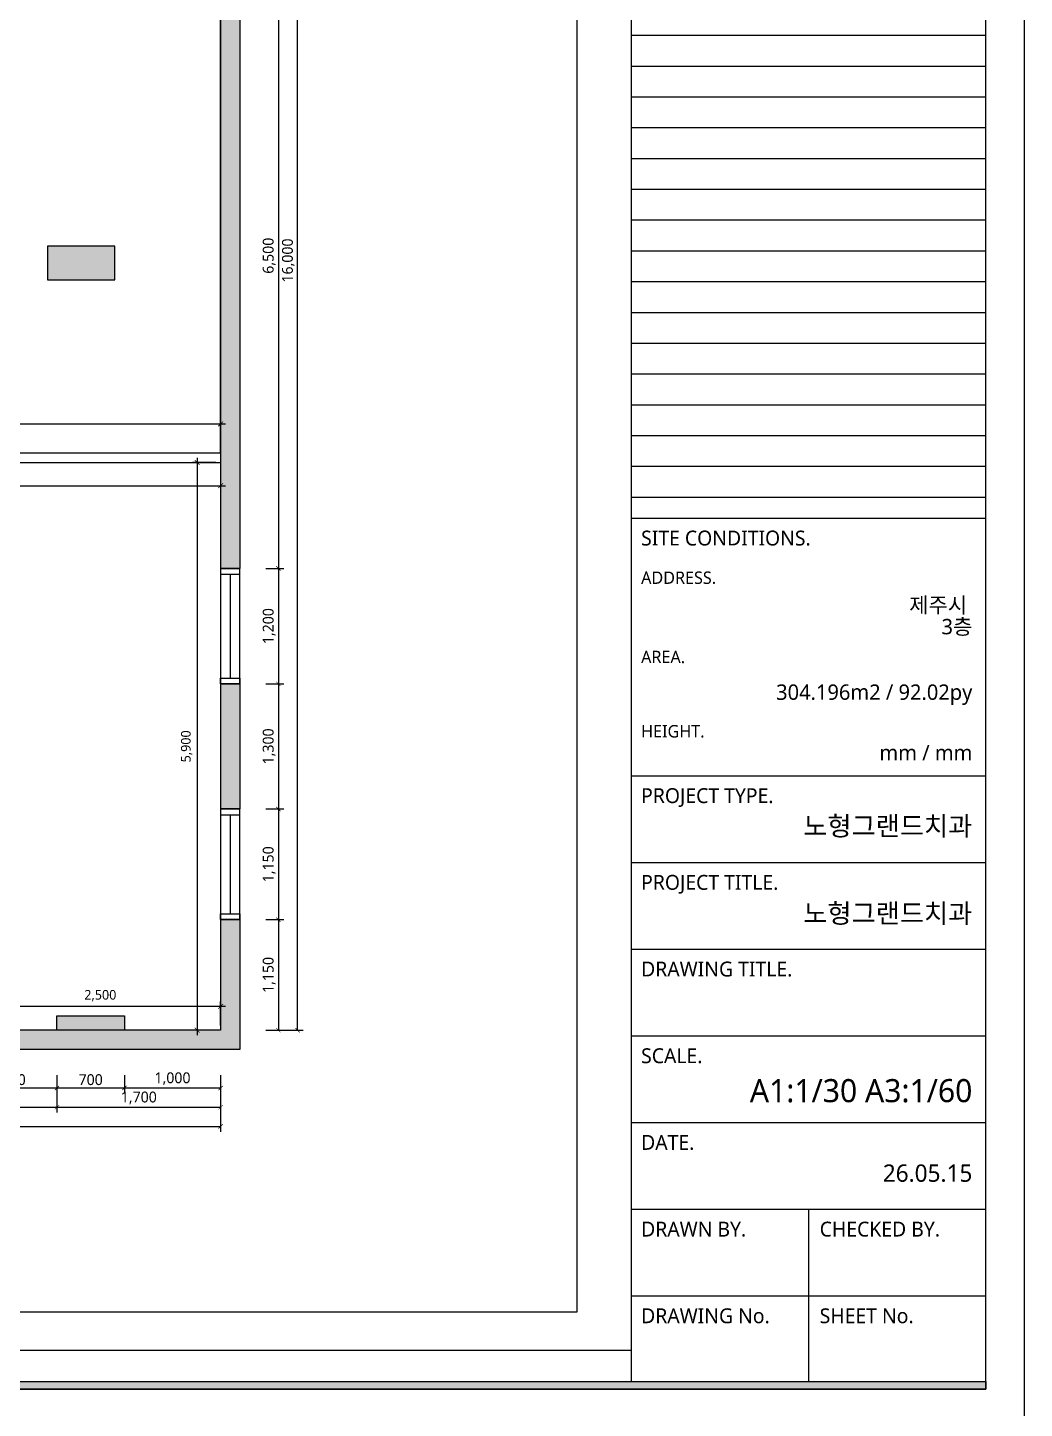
# Model space of a CAD drawing. Header units: metres. Extents: x 11578468 to 47831421, y -58341524 to -14256839.
# Drawn here: x 23922967 to 23933321, y -29122544 to -29108194 of the extents above; entities that cross this region are included whole.
import ezdxf
from ezdxf.enums import TextEntityAlignment as Align

# ---------------------------------------------------------------- set-up
doc = ezdxf.new("R2010")
doc.units = ezdxf.units.M
doc.header["$LTSCALE"] = 50
doc.header["$MEASUREMENT"] = 0
doc.layers.get('0').update_dxf_attribs({"linetype": 'CONTINUOUS'})
doc.layers.get('DEFPOINTS').update_dxf_attribs({"linetype": 'CONTINUOUS'})
for name, color, linetype in [('3.기호.계단선', 30, 'CONTINUOUS'), ('FORM(YOURNAME)-1', 1, 'CONTINUOUS'), ('FORM(YOURNAME)-11', 1, 'CONTINUOUS'), ('S-DIM', 7, 'CONTINUOUS'), ('wall', 3, 'CONTINUOUS'), ('WIN', 4, 'CONTINUOUS')]:
    doc.layers.add(name, color=color, linetype=linetype)
doc.layers.add('DIM', color=7, linetype='CONTINUOUS', lineweight=15)
doc.layers.add('ha', color=8, linetype='CONTINUOUS', lineweight=5)
doc.styles.add('HY 울릉도 L', font='malgun.ttf')
doc.styles.add('N 맑은고딕', font='malgun.ttf')
doc.styles.add('YOURNAME', font='malgun.ttf')
doc.dimstyles.new('JJ IN 45', dxfattribs={"dimscale": 45, "dimtxt": 2.5, "dimasz": 1, "dimexe": 1.25, "dimexo": 1.5, "dimtad": 1, "dimdec": 6, "dimlunit": 6, "dimtxsty": 'N 맑은고딕', "dimblk": 'ARCHTICK', "dimcen": 2.5, "dimclrd": 256, "dimclre": 256, "dimclrt": 256, "dimadec": 0, "dimazin": 0, "dimtfac": 1, "dimtdec": 6, "dimtix": 1, "dimtmove": 0, "dimatfit": 3, "dimldrblk": 'ARCHTICK', "dimfxl": 1, "dimarcsym": 0})
doc.dimstyles.new('사본 50', dxfattribs={"dimscale": 50, "dimtxt": 2, "dimasz": 1, "dimexe": 1, "dimexo": 1, "dimgap": 1, "dimtad": 1, "dimdec": 0, "dimrnd": 0.05, "dimdsep": 46, "dimlunit": 6, "dimtxsty": 'HY 울릉도 L', "dimblk": 'ARCHTICK', "dimcen": 2.5, "dimdle": 1, "dimclrd": 133, "dimclre": 133, "dimclrt": 30, "dimadec": 0, "dimazin": 0, "dimtfac": 1, "dimtdec": 0, "dimtix": 1, "dimtmove": 2, "dimatfit": 3, "dimldrblk": 'ARCHTICK', "dimfxl": 1, "dimlwd": -1, "dimlwe": -1, "dimarcsym": 0})

# ---------------------------------------------------------------- blocks, each defined once
blk = doc.blocks.new('FORM-ELEVATION')
at = {"layer": 'FORM(YOURNAME)-11'}
h = blk.add_hatch(color=256, dxfattribs=at)
h.dxf.hatch_style = 1
h.paths.add_polyline_path([(-10309, 35708), (71691, 35708), (71691, 35508), (-10309, 35508)])
h.paths.add_polyline_path([(-10309, -21492), (71691, -21492), (71691, -21692), (-10309, -21692)])
at = {"layer": 'DEFPOINTS', "color": 158}
for p, q in [((62481, 35508), (62481, -21492)), ((62481, 13486), (71691, 13486)), ((62481, 12686), (71691, 12686)), ((62481, 11886), (71691, 11886)), ((62481, 11086), (71691, 11086)), ((62481, 10286), (71691, 10286)), ((62481, 9486), (71691, 9486)), ((62481, 8686), (71691, 8686)), ((62481, 7886), (71691, 7886)), ((62481, 7086), (71691, 7086)), ((62481, 6286), (71691, 6286)), ((62481, 5486), (71691, 5486)), ((62481, 4686), (71691, 4686)), ((62481, 3886), (71691, 3886)), ((62481, 3086), (71691, 3086)), ((62481, 2286), (71691, 2286)), ((62481, 1486), (71691, 1486)), ((62481, -20692), (-10309, -20692))]:
    blk.add_line(p, q, dxfattribs=at)
blk.add_lwpolyline([(-10309, -21692), (71691, -21692), (71691, 35708), (-10309, 35708)], close=True, dxfattribs=at)
at = {"layer": 'DEFPOINTS'}
blk.add_lwpolyline([(-8309, 33708), (61071, 33708), (61071, -19692), (-8309, -19692)], close=True, dxfattribs=at)
at = {"layer": 'FORM(YOURNAME)-11', "color": 14}
for p, q in [((62481, 937), (71691, 937)), ((62481, -5756), (71691, -5756)), ((62481, -8009), (71691, -8009)), ((62481, -10261), (71691, -10261)), ((62481, -12514), (71691, -12514)), ((62481, -14766), (71691, -14766)), ((62481, -17019), (71691, -17019)), ((67086, -17019), (67086, -21492)), ((62481, -19271), (71691, -19271))]:
    blk.add_line(p, q, dxfattribs=at)
at = {"layer": 'FORM(YOURNAME)-11', "color": 250}
blk.add_lwpolyline([(-11309, -22692), (72691, -22692), (72691, 36708), (-11309, 36708)], close=True, dxfattribs=at)
at = {"layer": 'FORM(YOURNAME)-11'}
blk.add_lwpolyline([(-10309, -21492), (71691, -21492), (71691, -21692), (-10309, -21692)], close=True, dxfattribs=at)
at = {"layer": 'FORM(YOURNAME)-11', "color": 14, "style": 'YOURNAME'}
for s, height, p in [('SITE CONDITIONS.', 386.14, (62739, 422)), ('PROJECT TYPE.', 386.14, (62739, -6271)), ('PROJECT TITLE.', 386.14, (62739, -8524)), ('DRAWING TITLE.', 386.14, (62739, -10776)), ('SCALE.', 386.1, (62739, -13029)), ('DATE.', 386.1, (62739, -15281)), ('DRAWN BY.', 386.1, (62739, -17534)), ('CHECKED BY.', 386.14, (67376, -17534)), ('DRAWING No.', 386.14, (62739, -19786)), ('SHEET No.', 386.1, (67376, -19786))]:
    blk.add_text(s, height=height, dxfattribs=at).set_placement(p, align=Align.MIDDLE_LEFT)
at = {"layer": 'FORM(YOURNAME)-11', "color": 251, "style": 'YOURNAME'}
for s, p in [('ADDRESS.', (62739, -608)), ('AREA.', (62739, -2667)), ('HEIGHT.', (62739, -4598))]:
    blk.add_text(s, height=321.8, dxfattribs=at).set_placement(p, align=Align.MIDDLE_LEFT)
at = {"layer": 'FORM(YOURNAME)-11', "color": 3, "style": 'YOURNAME'}
for tag, height, p in [('1', 451, (71041, -1219)), ('2', 451, (71041, -1863)), ('3', 451, (71041, -3150)), ('4', 451, (71041, -5081)), ('5', 515, (71041, -7398)), ('6', 515, (71041, -9650)), ('7', 515, (71041, -11903)), ('8', 515, (71041, -14155)), ('9', 515, (71041, -16408)), ('10', 515, (66791, -18596)), ('11', 515, (71041, -18660)), ('12', 515, (66791, -20848)), ('13', 515, (71041, -20848))]:
    blk.add_attdef(tag, text='', height=height, dxfattribs=at).set_placement(p, align=Align.MIDDLE_RIGHT)
blk = doc.blocks.new('*U1960')
at = {"layer": 'WIN', "linetype": 'Continuous'}
blk.add_line((60, 100), (1140, 100), dxfattribs=at)
for points in [[(0, 0), (1200, 0), (1200, 200), (0, 200)], [(0, 0), (60, 0), (60, 200), (0, 200)], [(1200, 0), (1140, 0), (1140, 200), (1200, 200)]]:
    blk.add_lwpolyline(points, close=True, dxfattribs=at)
blk = doc.blocks.new('*U1959')
at = {"layer": 'WIN', "linetype": 'Continuous'}
blk.add_line((60, 100), (1090, 100), dxfattribs=at)
for points in [[(0, 0), (1150, 0), (1150, 200), (0, 200)], [(0, 0), (60, 0), (60, 200), (0, 200)], [(1150, 0), (1090, 0), (1090, 200), (1150, 200)]]:
    blk.add_lwpolyline(points, close=True, dxfattribs=at)
blk = doc.blocks.new('_ArchTick')
at = {"color": 0, "linetype": 'ByBlock', "const_width": 0.15}
blk.add_lwpolyline([(-0.5, -0.5), (0.5, 0.5)], dxfattribs=at)
blk = doc.blocks.new('*D377')
at = {"layer": 'DEFPOINTS', "color": 0, "transparency": 16777216}
for p in [(23743102, -29144857), (23744002, -29144857), (23744002, -29145057)]:
    blk.add_point(p, dxfattribs=at)
at = {"layer": 'DIM', "lineweight": -2, "transparency": 16777216}
for p, q in [((23743102, -29144924), (23743102, -29145113)), ((23744002, -29144924), (23744002, -29145113)), ((23743102, -29145057), (23744002, -29145057))]:
    blk.add_line(p, q, dxfattribs=at)
at = {"layer": 'DIM', "lineweight": -2, "transparency": 16777216, "xscale": 45, "yscale": 45, "zscale": 45, "rotation": 180}
blk.add_blockref('_ArchTick', (23743102, -29145057), dxfattribs=at)
at = {"layer": 'DIM', "lineweight": -2, "transparency": 16777216, "xscale": 45, "yscale": 45, "zscale": 45}
blk.add_blockref('_ArchTick', (23744002, -29145057), dxfattribs=at)
at = {"layer": 'DIM', "transparency": 16777216, "insert": (23743552, -29144971), "char_height": 112.5, "attachment_point": 5, "style": 'N 맑은고딕'}
blk.add_mtext('900', dxfattribs=at)
blk = doc.blocks.new('*D378')
at = {"layer": 'DEFPOINTS', "color": 0, "transparency": 16777216}
for p in [(23744002, -29144857), (23744702, -29144857), (23744702, -29145057)]:
    blk.add_point(p, dxfattribs=at)
at = {"layer": 'DIM', "lineweight": -2, "transparency": 16777216}
for p, q in [((23744002, -29144924), (23744002, -29145113)), ((23744702, -29144924), (23744702, -29145113)), ((23744002, -29145057), (23744702, -29145057))]:
    blk.add_line(p, q, dxfattribs=at)
at = {"layer": 'DIM', "lineweight": -2, "transparency": 16777216, "xscale": 45, "yscale": 45, "zscale": 45, "rotation": 180}
blk.add_blockref('_ArchTick', (23744002, -29145057), dxfattribs=at)
at = {"layer": 'DIM', "lineweight": -2, "transparency": 16777216, "xscale": 45, "yscale": 45, "zscale": 45}
blk.add_blockref('_ArchTick', (23744702, -29145057), dxfattribs=at)
at = {"layer": 'DIM', "transparency": 16777216, "insert": (23744352, -29144971), "char_height": 112.5, "attachment_point": 5, "style": 'N 맑은고딕'}
blk.add_mtext('700', dxfattribs=at)
blk = doc.blocks.new('*D379')
at = {"layer": 'DEFPOINTS', "color": 0, "transparency": 16777216}
for p in [(23744702, -29144857), (23745702, -29144857), (23745702, -29145057)]:
    blk.add_point(p, dxfattribs=at)
at = {"layer": 'DIM', "lineweight": -2, "transparency": 16777216}
for p, q in [((23744702, -29144924), (23744702, -29145113)), ((23745702, -29144924), (23745702, -29145113)), ((23744702, -29145057), (23745702, -29145057))]:
    blk.add_line(p, q, dxfattribs=at)
at = {"layer": 'DIM', "lineweight": -2, "transparency": 16777216, "xscale": 45, "yscale": 45, "zscale": 45, "rotation": 180}
blk.add_blockref('_ArchTick', (23744702, -29145057), dxfattribs=at)
at = {"layer": 'DIM', "lineweight": -2, "transparency": 16777216, "xscale": 45, "yscale": 45, "zscale": 45}
blk.add_blockref('_ArchTick', (23745702, -29145057), dxfattribs=at)
at = {"layer": 'DIM', "transparency": 16777216, "insert": (23745202, -29144961), "char_height": 112.5, "attachment_point": 5, "style": 'N 맑은고딕'}
blk.add_mtext('1,000', dxfattribs=at)
blk = doc.blocks.new('*D382')
at = {"layer": 'DEFPOINTS', "color": 0, "transparency": 16777216}
for p in [(23736002, -29144857), (23744002, -29144857), (23744002, -29145257)]:
    blk.add_point(p, dxfattribs=at)
at = {"layer": 'DIM', "lineweight": -2, "transparency": 16777216}
for p, q in [((23736002, -29144924), (23736002, -29145313)), ((23744002, -29144924), (23744002, -29145313)), ((23736002, -29145257), (23744002, -29145257))]:
    blk.add_line(p, q, dxfattribs=at)
at = {"layer": 'DIM', "lineweight": -2, "transparency": 16777216, "xscale": 45, "yscale": 45, "zscale": 45, "rotation": 180}
blk.add_blockref('_ArchTick', (23736002, -29145257), dxfattribs=at)
at = {"layer": 'DIM', "lineweight": -2, "transparency": 16777216, "xscale": 45, "yscale": 45, "zscale": 45}
blk.add_blockref('_ArchTick', (23744002, -29145257), dxfattribs=at)
at = {"layer": 'DIM', "transparency": 16777216, "insert": (23740002, -29145161), "char_height": 112.5, "attachment_point": 5, "style": 'N 맑은고딕'}
blk.add_mtext('8,000', dxfattribs=at)
blk = doc.blocks.new('*D383')
at = {"layer": 'DEFPOINTS', "color": 0, "transparency": 16777216}
for p in [(23744002, -29144857), (23745702, -29144857), (23745702, -29145257)]:
    blk.add_point(p, dxfattribs=at)
at = {"layer": 'DIM', "lineweight": -2, "transparency": 16777216}
for p, q in [((23744002, -29144924), (23744002, -29145313)), ((23745702, -29144924), (23745702, -29145313)), ((23744002, -29145257), (23745702, -29145257))]:
    blk.add_line(p, q, dxfattribs=at)
at = {"layer": 'DIM', "lineweight": -2, "transparency": 16777216, "xscale": 45, "yscale": 45, "zscale": 45, "rotation": 180}
blk.add_blockref('_ArchTick', (23744002, -29145257), dxfattribs=at)
at = {"layer": 'DIM', "lineweight": -2, "transparency": 16777216, "xscale": 45, "yscale": 45, "zscale": 45}
blk.add_blockref('_ArchTick', (23745702, -29145257), dxfattribs=at)
at = {"layer": 'DIM', "transparency": 16777216, "insert": (23744852, -29145161), "char_height": 112.5, "attachment_point": 5, "style": 'N 맑은고딕'}
blk.add_mtext('1,700', dxfattribs=at)
blk = doc.blocks.new('*D384')
at = {"layer": 'DEFPOINTS', "color": 0, "transparency": 16777216}
for p in [(23725352, -29144857), (23745702, -29144857), (23745702, -29145457)]:
    blk.add_point(p, dxfattribs=at)
at = {"layer": 'DIM', "lineweight": -2, "transparency": 16777216}
for p, q in [((23725352, -29144924), (23725352, -29145513)), ((23745702, -29144924), (23745702, -29145513)), ((23725352, -29145457), (23745702, -29145457))]:
    blk.add_line(p, q, dxfattribs=at)
at = {"layer": 'DIM', "lineweight": -2, "transparency": 16777216, "xscale": 45, "yscale": 45, "zscale": 45, "rotation": 180}
blk.add_blockref('_ArchTick', (23725352, -29145457), dxfattribs=at)
at = {"layer": 'DIM', "lineweight": -2, "transparency": 16777216, "xscale": 45, "yscale": 45, "zscale": 45}
blk.add_blockref('_ArchTick', (23745702, -29145457), dxfattribs=at)
at = {"layer": 'DIM', "transparency": 16777216, "insert": (23735527, -29145361), "char_height": 112.5, "attachment_point": 5, "style": 'N 맑은고딕'}
blk.add_mtext('20,350', dxfattribs=at)
blk = doc.blocks.new('*D389')
at = {"layer": 'DEFPOINTS', "color": 0, "transparency": 16777216}
for p in [(23746102, -29133157), (23746102, -29139657), (23746302, -29139657)]:
    blk.add_point(p, dxfattribs=at)
at = {"layer": 'DIM', "lineweight": -2, "transparency": 16777216}
for p, q in [((23746170, -29133157), (23746358, -29133157)), ((23746302, -29133157), (23746302, -29139657)), ((23746170, -29139657), (23746358, -29139657))]:
    blk.add_line(p, q, dxfattribs=at)
at = {"layer": 'DIM', "lineweight": -2, "transparency": 16777216, "xscale": 45, "yscale": 45, "zscale": 45}
for p, rotation in [((23746302, -29133157), 90), ((23746302, -29139657), 270)]:
    blk.add_blockref('_ArchTick', p, dxfattribs=dict(at, rotation=rotation))
at = {"layer": 'DIM', "transparency": 16777216, "insert": (23746206, -29136407), "char_height": 112.5, "attachment_point": 5, "rotation": 90, "style": 'N 맑은고딕'}
blk.add_mtext('6,500', dxfattribs=at)
blk = doc.blocks.new('*D390')
at = {"layer": 'DEFPOINTS', "color": 0, "transparency": 16777216}
for p in [(23746102, -29139657), (23746102, -29140857), (23746302, -29140857)]:
    blk.add_point(p, dxfattribs=at)
at = {"layer": 'DIM', "lineweight": -2, "transparency": 16777216}
for p, q in [((23746170, -29139657), (23746358, -29139657)), ((23746302, -29139657), (23746302, -29140857)), ((23746170, -29140857), (23746358, -29140857))]:
    blk.add_line(p, q, dxfattribs=at)
at = {"layer": 'DIM', "lineweight": -2, "transparency": 16777216, "xscale": 45, "yscale": 45, "zscale": 45}
for p, rotation in [((23746302, -29139657), 90), ((23746302, -29140857), 270)]:
    blk.add_blockref('_ArchTick', p, dxfattribs=dict(at, rotation=rotation))
at = {"layer": 'DIM', "transparency": 16777216, "insert": (23746206, -29140257), "char_height": 112.5, "attachment_point": 5, "rotation": 90, "style": 'N 맑은고딕'}
blk.add_mtext('1,200', dxfattribs=at)
blk = doc.blocks.new('*D391')
at = {"layer": 'DEFPOINTS', "color": 0, "transparency": 16777216}
for p in [(23746102, -29140857), (23746102, -29142157), (23746302, -29142157)]:
    blk.add_point(p, dxfattribs=at)
at = {"layer": 'DIM', "lineweight": -2, "transparency": 16777216}
for p, q in [((23746170, -29140857), (23746358, -29140857)), ((23746302, -29140857), (23746302, -29142157)), ((23746170, -29142157), (23746358, -29142157))]:
    blk.add_line(p, q, dxfattribs=at)
at = {"layer": 'DIM', "lineweight": -2, "transparency": 16777216, "xscale": 45, "yscale": 45, "zscale": 45}
for p, rotation in [((23746302, -29140857), 90), ((23746302, -29142157), 270)]:
    blk.add_blockref('_ArchTick', p, dxfattribs=dict(at, rotation=rotation))
at = {"layer": 'DIM', "transparency": 16777216, "insert": (23746206, -29141507), "char_height": 112.5, "attachment_point": 5, "rotation": 90, "style": 'N 맑은고딕'}
blk.add_mtext('1,300', dxfattribs=at)
blk = doc.blocks.new('*D392')
at = {"layer": 'DEFPOINTS', "color": 0, "transparency": 16777216}
for p in [(23746102, -29142157), (23746102, -29143307), (23746302, -29143307)]:
    blk.add_point(p, dxfattribs=at)
at = {"layer": 'DIM', "lineweight": -2, "transparency": 16777216}
for p, q in [((23746170, -29142157), (23746358, -29142157)), ((23746302, -29142157), (23746302, -29143307)), ((23746170, -29143307), (23746358, -29143307))]:
    blk.add_line(p, q, dxfattribs=at)
at = {"layer": 'DIM', "lineweight": -2, "transparency": 16777216, "xscale": 45, "yscale": 45, "zscale": 45}
for p, rotation in [((23746302, -29142157), 90), ((23746302, -29143307), 270)]:
    blk.add_blockref('_ArchTick', p, dxfattribs=dict(at, rotation=rotation))
at = {"layer": 'DIM', "transparency": 16777216, "insert": (23746206, -29142732), "char_height": 112.5, "attachment_point": 5, "rotation": 90, "style": 'N 맑은고딕'}
blk.add_mtext('1,150', dxfattribs=at)
blk = doc.blocks.new('*D393')
at = {"layer": 'DEFPOINTS', "color": 0, "transparency": 16777216}
for p in [(23746102, -29143307), (23746102, -29144457), (23746302, -29144457)]:
    blk.add_point(p, dxfattribs=at)
at = {"layer": 'DIM', "lineweight": -2, "transparency": 16777216}
for p, q in [((23746170, -29143307), (23746358, -29143307)), ((23746302, -29143307), (23746302, -29144457)), ((23746170, -29144457), (23746358, -29144457))]:
    blk.add_line(p, q, dxfattribs=at)
at = {"layer": 'DIM', "lineweight": -2, "transparency": 16777216, "xscale": 45, "yscale": 45, "zscale": 45}
for p, rotation in [((23746302, -29143307), 90), ((23746302, -29144457), 270)]:
    blk.add_blockref('_ArchTick', p, dxfattribs=dict(at, rotation=rotation))
at = {"layer": 'DIM', "transparency": 16777216, "insert": (23746206, -29143882), "char_height": 112.5, "attachment_point": 5, "rotation": 90, "style": 'N 맑은고딕'}
blk.add_mtext('1,150', dxfattribs=at)
blk = doc.blocks.new('*D394')
at = {"layer": 'DEFPOINTS', "color": 0, "transparency": 16777216}
for p in [(23746102, -29128457), (23746502, -29128457), (23746102, -29144457)]:
    blk.add_point(p, dxfattribs=at)
at = {"layer": 'DIM', "lineweight": -2, "transparency": 16777216}
for p, q in [((23746170, -29128457), (23746558, -29128457)), ((23746502, -29144457), (23746502, -29128457)), ((23746170, -29144457), (23746558, -29144457))]:
    blk.add_line(p, q, dxfattribs=at)
at = {"layer": 'DIM', "lineweight": -2, "transparency": 16777216, "xscale": 45, "yscale": 45, "zscale": 45}
for p, rotation in [((23746502, -29128457), 90), ((23746502, -29144457), 270)]:
    blk.add_blockref('_ArchTick', p, dxfattribs=dict(at, rotation=rotation))
at = {"layer": 'DIM', "transparency": 16777216, "insert": (23746406, -29136457), "char_height": 112.5, "attachment_point": 5, "rotation": 90, "style": 'N 맑은고딕'}
blk.add_mtext('16,000', dxfattribs=at)
blk = doc.blocks.new('*D1443')
at = {"layer": 'DEFPOINTS', "color": 0, "ltscale": 10, "transparency": 16777216}
for p in [(23924972, -29112312), (23909322, -29112614), (23924972, -29112614)]:
    blk.add_point(p, dxfattribs=at)
at = {"layer": 'wall', "color": 133, "ltscale": 10, "transparency": 16777216}
for p, q in [((23909322, -29112564), (23909322, -29112262)), ((23924972, -29112564), (23924972, -29112262)), ((23909272, -29112312), (23925022, -29112312))]:
    blk.add_line(p, q, dxfattribs=at)
at = {"layer": 'wall', "color": 133, "ltscale": 10, "transparency": 16777216, "xscale": 50, "yscale": 50, "zscale": 50, "rotation": 180}
blk.add_blockref('_ArchTick', (23909322, -29112312), dxfattribs=at)
at = {"layer": 'wall', "color": 133, "ltscale": 10, "transparency": 16777216, "xscale": 50, "yscale": 50, "zscale": 50}
blk.add_blockref('_ArchTick', (23924972, -29112312), dxfattribs=at)
at = {"layer": 'wall', "color": 30, "ltscale": 10, "transparency": 16777216, "insert": (23917147, -29112201), "char_height": 100, "attachment_point": 5, "style": 'HY 울릉도 L'}
blk.add_mtext('15,650', dxfattribs=at)
blk = doc.blocks.new('*D1453')
at = {"layer": 'DEFPOINTS', "color": 0, "ltscale": 10, "transparency": 16777216}
for p in [(23917407, -29112714), (23924972, -29112714), (23924972, -29112955)]:
    blk.add_point(p, dxfattribs=at)
at = {"layer": 'S-DIM', "color": 133, "ltscale": 10, "transparency": 16777216}
for p, q in [((23917407, -29112764), (23917407, -29113005)), ((23924972, -29112764), (23924972, -29113005)), ((23917357, -29112955), (23925022, -29112955))]:
    blk.add_line(p, q, dxfattribs=at)
at = {"layer": 'S-DIM', "color": 133, "ltscale": 10, "transparency": 16777216, "xscale": 50, "yscale": 50, "zscale": 50, "rotation": 180}
blk.add_blockref('_ArchTick', (23917407, -29112955), dxfattribs=at)
at = {"layer": 'S-DIM', "color": 133, "ltscale": 10, "transparency": 16777216, "xscale": 50, "yscale": 50, "zscale": 50}
blk.add_blockref('_ArchTick', (23924972, -29112955), dxfattribs=at)
at = {"layer": 'S-DIM', "color": 30, "ltscale": 10, "transparency": 16777216, "insert": (23921189, -29112845), "char_height": 100, "attachment_point": 5, "style": 'HY 울릉도 L'}
blk.add_mtext('7,565', dxfattribs=at)
blk = doc.blocks.new('*D1457')
at = {"layer": 'DEFPOINTS', "color": 0, "ltscale": 10, "transparency": 16777216}
for p in [(23924972, -29118365), (23922472, -29118614), (23924972, -29118614)]:
    blk.add_point(p, dxfattribs=at)
at = {"layer": 'S-DIM', "color": 133, "ltscale": 10, "transparency": 16777216}
for p, q in [((23922422, -29118365), (23925022, -29118365)), ((23922472, -29118564), (23922472, -29118315)), ((23924972, -29118564), (23924972, -29118315))]:
    blk.add_line(p, q, dxfattribs=at)
at = {"layer": 'S-DIM', "color": 133, "ltscale": 10, "transparency": 16777216, "xscale": 50, "yscale": 50, "zscale": 50, "rotation": 180}
blk.add_blockref('_ArchTick', (23922472, -29118365), dxfattribs=at)
at = {"layer": 'S-DIM', "color": 133, "ltscale": 10, "transparency": 16777216, "xscale": 50, "yscale": 50, "zscale": 50}
blk.add_blockref('_ArchTick', (23924972, -29118365), dxfattribs=at)
at = {"layer": 'S-DIM', "color": 30, "ltscale": 10, "transparency": 16777216, "insert": (23923722, -29118255), "char_height": 100, "attachment_point": 5, "style": 'HY 울릉도 L'}
blk.add_mtext('2,500', dxfattribs=at)
blk = doc.blocks.new('*D1458')
at = {"layer": 'DEFPOINTS', "color": 0, "ltscale": 10, "transparency": 16777216}
for p in [(23924972, -29112714), (23924729, -29118614), (23924972, -29118614)]:
    blk.add_point(p, dxfattribs=at)
at = {"layer": 'S-DIM', "color": 133, "ltscale": 10, "transparency": 16777216}
for p, q in [((23924729, -29112664), (23924729, -29118664)), ((23924922, -29112714), (23924679, -29112714)), ((23924922, -29118614), (23924679, -29118614))]:
    blk.add_line(p, q, dxfattribs=at)
at = {"layer": 'S-DIM', "color": 133, "ltscale": 10, "transparency": 16777216, "xscale": 50, "yscale": 50, "zscale": 50}
for p, rotation in [((23924729, -29112714), 90), ((23924729, -29118614), 270)]:
    blk.add_blockref('_ArchTick', p, dxfattribs=dict(at, rotation=rotation))
at = {"layer": 'S-DIM', "color": 30, "ltscale": 10, "transparency": 16777216, "insert": (23924619, -29115664), "char_height": 100, "attachment_point": 5, "rotation": 90, "style": 'HY 울릉도 L'}
blk.add_mtext('5,900', dxfattribs=at)
blk = doc.blocks.new('sdagdgds')
at = {"layer": 'ha', "transparency": 33554687}
h = blk.add_hatch(color=256, dxfattribs=at)
h.dxf.hatch_style = 1
h.paths.add_polyline_path([(23725502, -29128457), (23728302, -29128457), (23728302, -29132607), (23728502, -29132607), (23728502, -29128257), (23728302, -29128257), (23725302, -29128257), (23725302, -29132557), (23725502, -29132557)])
h.paths.add_polyline_path([(23728502, -29133657), (23728302, -29133657), (23728302, -29133757), (23725502, -29133757), (23725502, -29133657), (23725302, -29133657), (23725302, -29133757), (23724848.0976572, -29133757), (23724752, -29133757), (23724752, -29136507), (23725152, -29136507), (23725152, -29137657), (23725352, -29137657), (23725352, -29137507), (23727752, -29137507), (23727952, -29137507), (23727952, -29137307), (23725352, -29137307), (23725352, -29136507), (23727052, -29136507), (23727052, -29136707), (23727252, -29136707), (23727252, -29136507), (23727252, -29135757), (23727252, -29135707), (23727052, -29135707), (23727052, -29135757), (23727052, -29136307), (23725352, -29136307), (23724952, -29136307), (23724952, -29133957), (23727052, -29133957), (23727052, -29134507), (23727252, -29134507), (23727252, -29133957), (23728502, -29133957)])
h.paths.add_polyline_path([(23727952, -29138607), (23727752, -29138607), (23727752, -29139637), (23725352, -29139637), (23725352, -29139457), (23725152, -29139457), (23725152, -29140057), (23725352, -29140057), (23725352, -29139837), (23727752, -29139837), (23727752, -29139907), (23727952, -29139907), (23727952, -29139837)])
h.paths.add_polyline_path([(23727952, -29141007), (23727752, -29141007), (23727752, -29142007), (23725352, -29142007), (23725352, -29141857), (23725152, -29141857), (23725152, -29144557), (23725652, -29144557), (23725652, -29144657), (23729552, -29144657), (23729552, -29144457), (23725852, -29144457), (23725852, -29144357), (23725352, -29144357), (23725352, -29142207), (23727952, -29142207)])
h.paths.add_polyline_path([(23731552, -29144307), (23730852, -29144307), (23730852, -29144457), (23730732, -29144457), (23730732, -29144657), (23732052, -29144657), (23732052, -29144457), (23731552, -29144457)])
h.paths.add_polyline_path([(23739502, -29144457), (23736702, -29144457), (23736702, -29144307), (23736002, -29144307), (23736002, -29144457), (23733202, -29144457), (23733202, -29144657), (23739502, -29144657)])
h.paths.add_polyline_path([(23745902, -29143307), (23745702, -29143307), (23745702, -29144457), (23744702, -29144457), (23744702, -29144307), (23744002, -29144307), (23744002, -29144457), (23743102, -29144457), (23743102, -29144657), (23745902, -29144657)])
h.paths.add_polyline_path([(23745902, -29133157), (23745702, -29133157), (23745702, -29139657), (23745902, -29139657)])
h.paths.add_polyline_path([(23745902, -29140857), (23745702, -29140857), (23745702, -29142157), (23745902, -29142157)])
h.paths.add_polyline_path([(23744602, -29136307), (23743902, -29136307), (23743902, -29136657), (23744602, -29136657)])
h.paths.add_polyline_path([(23736702, -29136307), (23736002, -29136307), (23736002, -29136657), (23736702, -29136657)])
h.paths.add_polyline_path([(23731602, -29136307), (23730902, -29136307), (23730902, -29136657), (23731602, -29136657)])
h.paths.add_polyline_path([(23745902, -29130707), (23745702, -29130707), (23745702, -29131957), (23745902, -29131957)])
h.paths.add_polyline_path([(23745902, -29128257), (23743802, -29128257), (23743802, -29128457), (23743802, -29128707), (23744502, -29128707), (23744502, -29128457), (23745702, -29128457), (23745702, -29129607), (23745902, -29129607)])
h.paths.add_polyline_path([(23731602, -29128457), (23731602, -29128257), (23730902, -29128257), (23730902, -29130107), (23731102, -29130107), (23731102, -29128707), (23731602, -29128707)])
h.paths.add_polyline_path([(23736702, -29128257), (23736002, -29128257), (23736002, -29128457), (23736002, -29128707), (23736702, -29128707), (23736702, -29128457)])
at = {"layer": 'wall'}
for p, q in [((23745702, -29133157), (23745702, -29139657)), ((23745902, -29133157), (23745902, -29139657)), ((23744602, -29136307), (23743902, -29136307)), ((23743902, -29136307), (23743902, -29136657)), ((23744602, -29136657), (23744602, -29136307)), ((23743902, -29136657), (23744602, -29136657)), ((23745702, -29139657), (23745902, -29139657)), ((23745702, -29140857), (23745702, -29142157)), ((23745702, -29140857), (23745902, -29140857)), ((23745902, -29140857), (23745902, -29142157)), ((23745702, -29142157), (23745902, -29142157)), ((23745702, -29143307), (23745702, -29144457)), ((23745702, -29143307), (23745902, -29143307)), ((23745902, -29143307), (23745902, -29144657)), ((23744002, -29144457), (23744002, -29144307)), ((23744002, -29144307), (23744702, -29144307)), ((23744702, -29144307), (23744702, -29144457)), ((23744002, -29144457), (23743102, -29144457)), ((23745702, -29144457), (23744702, -29144457)), ((23745902, -29144657), (23743102, -29144657))]:
    blk.add_line(p, q, dxfattribs=at)
at = {"layer": 'WIN', "linetype": 'Continuous', "rotation": 270}
for name, p in [('*U1960', (23745702, -29139657)), ('*U1959', (23745702, -29142157))]:
    blk.add_blockref(name, p, dxfattribs=at)
at = {"layer": 'DIM'}
for base, p1, p2, picture, middle in [((23746502.0000000298, -29128457.0000000112), (23746102, -29144457), (23746102, -29128457), '*D394', (23746406.0081521906, -29136457.0000000112)), ((23746302.0000000298, -29139657.0000000112), (23746102, -29133157), (23746102, -29139657), '*D389', (23746206.3138587102, -29136407.0000000112)), ((23746302.0000000298, -29140857.0000000112), (23746102, -29139657), (23746102, -29140857), '*D390', (23746206.0081522018, -29140257.0000000112)), ((23746302.0000000298, -29142157.0000000112), (23746102, -29140857), (23746102, -29142157), '*D391', (23746206.0081522018, -29141507.0000000112)), ((23746302.0000000298, -29143307.0000000112), (23746102, -29142157), (23746102, -29143307), '*D392', (23746206.0081522018, -29142732.0000000112)), ((23746302.0000000298, -29144457.0000000112), (23746102, -29143307), (23746102, -29144457), '*D393', (23746206.0081522018, -29143882.0000000112))]:
    dim = blk.add_linear_dim(base=base, p1=p1, p2=p2, angle=90, dimstyle='JJ IN 45', dxfattribs=at)
    dim.commit()
    dim.dimension.update_dxf_attribs({"geometry": picture, "text_midpoint": middle})
for base, p1, p2, picture, middle in [((23745702, -29145457), (23725352, -29144857), (23745702, -29144857), '*D384', (23735527, -29145361.3138586991)), ((23744002, -29145257), (23736002, -29144857), (23744002, -29144857), '*D382', (23740002, -29145161.3138586991)), ((23744002, -29145057), (23743102, -29144857), (23744002, -29144857), '*D377', (23743552, -29144970.7525475509)), ((23744702, -29145057), (23744002, -29144857), (23744702, -29144857), '*D378', (23744352, -29144970.7525475509)), ((23745702, -29145257), (23744002, -29144857), (23745702, -29144857), '*D383', (23744852, -29145161.0081521794)), ((23745702, -29145057), (23744702, -29144857), (23745702, -29144857), '*D379', (23745202, -29144961.0081521794))]:
    dim = blk.add_linear_dim(base=base, p1=p1, p2=p2, dimstyle='JJ IN 45', dxfattribs=at)
    dim.commit()
    dim.dimension.update_dxf_attribs({"geometry": picture, "text_midpoint": middle})

msp = doc.modelspace()

# ---------------------------------------------------------------- linework, layer by layer
at = {"layer": 'wall', "ltscale": 10}
for p, q in [((23924971.7, -29111814.5), (23924971.7, -29118614.5)), ((23909321.7, -29112614.5), (23924971.7, -29112614.5)), ((23918533.1, -29112714.5), (23924971.7, -29112714.5)), ((23918633.1, -29112714.5), (23924971.7, -29112714.5)), ((23918633.1, -29112714.5), (23924971.7, -29112714.5)), ((23918633.1, -29112714.5), (23924971.7, -29112714.5)), ((23924971.7, -29118614.5), (23920033.1, -29118614.5))]:
    msp.add_line(p, q, dxfattribs=at)
msp.add_lwpolyline([(23907771.7, -29104264.5), (23907771.7, -29106764.5), (23909321.7, -29106764.5), (23909321.7, -29112614.5), (23924971.7, -29112614.5), (23924971.7, -29102614.5), (23923771.7, -29102614.5), (23923771.7, -29102864.5), (23910371.7, -29102864.5), (23910371.7, -29104264.5), (23907831.7, -29104264.5)], dxfattribs=at)

# ---------------------------------------------------------------- block references
at = {"layer": '3.기호.계단선'}
msp.add_blockref('sdagdgds', (179269.7, 25842.5), dxfattribs=at)
at = {"layer": 'FORM(YOURNAME)-1'}
ref = msp.add_blockref('FORM-ELEVATION', (23904244.1, -29113667.7), dxfattribs=dict(at, xscale=0.4, yscale=0.4, zscale=0.4))
ref.add_attrib('9', '26.05.15', dxfattribs={"layer": 'FORM(YOURNAME)-11', "color": 3, "height": 180, "style": 'YOURNAME'}).set_placement((23932780.4, -29120099.3), align=Align.MIDDLE_RIGHT)
ref.add_attrib('8', 'A1:1/30 A3:1/60', dxfattribs={"layer": 'FORM(YOURNAME)-11', "color": 3, "height": 240, "style": 'YOURNAME'}).set_placement((23932780.4, -29119242.1), align=Align.MIDDLE_RIGHT)
ref.add_attrib('6', '노형그랜드치과', dxfattribs={"layer": 'FORM(YOURNAME)-11', "color": 3, "height": 200, "style": 'YOURNAME'}).set_placement((23932780.4, -29117399.4), align=Align.MIDDLE_RIGHT)
ref.add_attrib('5', '노형그랜드치과', dxfattribs={"layer": 'FORM(YOURNAME)-11', "color": 3, "height": 200, "style": 'YOURNAME'}).set_placement((23932780.4, -29116491.8), align=Align.MIDDLE_RIGHT)
ref.add_attrib('1', '제주시 ', dxfattribs={"layer": 'FORM(YOURNAME)-11', "color": 3, "height": 160, "style": 'YOURNAME'}).set_placement((23932780.4, -29114196.4), align=Align.MIDDLE_RIGHT)
ref.add_attrib('2', '3층', dxfattribs={"layer": 'FORM(YOURNAME)-11', "color": 3, "height": 160, "style": 'YOURNAME'}).set_placement((23932780.4, -29114419.3), align=Align.MIDDLE_RIGHT)
ref.add_attrib('3', '304.196m2 / 92.02py', dxfattribs={"layer": 'FORM(YOURNAME)-11', "color": 3, "height": 160, "style": 'YOURNAME'}).set_placement((23932780.4, -29115100.2), align=Align.MIDDLE_RIGHT)
ref.add_attrib('4', 'mm / mm', dxfattribs={"layer": 'FORM(YOURNAME)-11', "color": 3, "height": 160, "style": 'YOURNAME'}).set_placement((23932780.4, -29115730), align=Align.MIDDLE_RIGHT)

# ---------------------------------------------------------------- dimensions: what is measured, and where the dimension line sits
at = {"layer": 'S-DIM', "ltscale": 10}
dim = msp.add_linear_dim(base=(23924728.6, -29118614.5), p1=(23924971.7, -29112714.5), p2=(23924971.7, -29118614.5), angle=90, dimstyle='사본 50', dxfattribs=at)
dim.commit()
dim.dimension.update_dxf_attribs({"geometry": '*D1458', "text_midpoint": (23924618.5, -29115664.5)})
for base, p1, p2, picture, middle in [((23924971.7, -29112954.8), (23917406.5, -29112714.5), (23924971.7, -29112714.5), '*D1453', (23921189.1, -29112844.8)), ((23924971.7, -29118365.3), (23922471.7, -29118614.5), (23924971.7, -29118614.5), '*D1457', (23923721.7, -29118255.2))]:
    dim = msp.add_linear_dim(base=base, p1=p1, p2=p2, dimstyle='사본 50', dxfattribs=at)
    dim.commit()
    dim.dimension.update_dxf_attribs({"geometry": picture, "text_midpoint": middle})
at = {"layer": 'wall', "ltscale": 10}
dim = msp.add_linear_dim(base=(23924971.7, -29112311.6), p1=(23909321.7, -29112614.5), p2=(23924971.7, -29112614.5), dimstyle='사본 50', dxfattribs=at)
dim.commit()
dim.dimension.update_dxf_attribs({"geometry": '*D1443', "text_midpoint": (23917146.7, -29112201.3)})

doc.saveas('drawing.dxf')
